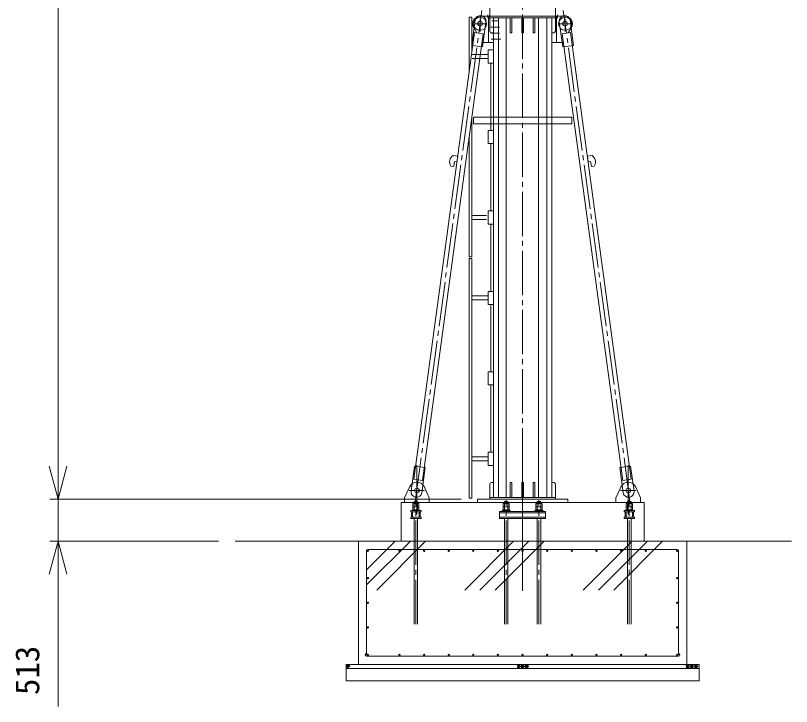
# Model space of a CAD drawing. Units: millimetres, scale not verified. Extents: x -17479 to 17501, y -24773 to 27267.
# Drawn here: x -17479 to -8025, y -16408 to -7992 of the extents above; entities that cross this region are included whole.
import ezdxf
from ezdxf.enums import TextEntityAlignment as Align

# ---------------------------------------------------------------- set-up
doc = ezdxf.new("R2010")
doc.units = ezdxf.units.MM
doc.header["$LTSCALE"] = 60
doc.linetypes.add('CHAIN2', pattern=[12, 9, -1, 1, -1])
for name, color, linetype, lineweight in [('0-3_05 寸法', 7, 'Continuous', 18), ('0-4_10 当社外形線', 3, 'Continuous', 18), ('0-5_12 当社中心線', 3, 'CHAIN2', 18), ('0-7_20 躯体・土木、外形線', 1, 'Continuous', 18)]:
    doc.layers.add(name, color=color, linetype=linetype, lineweight=lineweight)
doc.styles.add('ＭＳ ゴシック', font='')
doc.styles.get('ＭＳ ゴシック').set_extended_font_data('MS Gothic')

msp = doc.modelspace()

# ---------------------------------------------------------------- linework, layer by layer
at = {"layer": '0-3_05 寸法'}
for p, q in [((-16961.18, 9238.18), (-16961.18, -13481.84)), ((-16961.18, -13481.84), (-16961.18, -13081.84)), ((-16961.18, -13881.84), (-16961.18, -13481.84)), ((-16961.18, -13881.84), (-16961.18, -13481.84)), ((-12051.31, -13881.84), (-17061.18, -13881.84)), ((-12051.31, -13881.84), (-17061.18, -13881.84)), ((-16961.18, -13881.84), (-16961.18, -14394.84)), ((-15004.54, -14394.84), (-17061.18, -14394.84)), ((-16961.18, -14394.84), (-16961.18, -14794.84)), ((-16961.18, -14794.84), (-16961.18, -16408.17))]:
    msp.add_line(p, q, dxfattribs=at)
for points in [[(-16854, -13481.84), (-16961.18, -13881.84), (-17068.36, -13481.84)], [(-16854, -13481.84), (-16961.18, -13881.84), (-17068.36, -13481.84)], [(-17068.36, -14794.84), (-16961.18, -14394.84), (-16854, -14794.84)]]:
    msp.add_lwpolyline(points, dxfattribs=at)
at = {"layer": '0-4_10 当社外形線'}
for p, q in [((-11701.32, -7823.87), (-11701.32, -8001.83)), ((-10901.31, -7823.87), (-10901.31, -8001.83)), ((-11951.32, -8011.83), (-11951.32, -8673.02)), ((-11951.32, -8011.83), (-11921.31, -8011.83)), ((-11951.32, -8011.83), (-11921.31, -8011.83)), ((-11921.31, -8011.83), (-11921.31, -8452.08)), ((-11818.9, -8001.79), (-11715.9, -8001.8)), ((-11725.31, -8020.83), (-11725.31, -7982.83)), ((-11725.31, -8001.83), (-10877.31, -8001.83)), ((-11725.31, -8020.83), (-10877.31, -8020.83)), ((-11701.32, -8001.83), (-10901.31, -8001.83)), ((-11701.31, -8001.83), (-11701.31, -8181.83)), ((-11701.31, -8020.83), (-10901.31, -8020.83)), ((-11656.92, -8020.83), (-11656.92, -13862.83)), ((-11596.32, -8022.02), (-11596.32, -13862.7)), ((-11501.16, -13862.7), (-11501.16, -8022.02)), ((-11451.31, -8201.83), (-11451.31, -8020.83)), ((-11431.32, -8201.83), (-11431.32, -8020.83)), ((-11311.32, -8201.83), (-11311.32, -8020.59)), ((-11291.31, -8201.83), (-11291.31, -8021.31)), ((-11171.32, -8201.83), (-11171.32, -8021.31)), ((-11151.32, -8201.83), (-11151.32, -8022.03)), ((-11107.08, -13862.7), (-11107.08, -8022.02)), ((-11006.32, -8023.86), (-11006.32, -13862.7)), ((-10945.72, -8020.83), (-10945.72, -13862.83)), ((-10901.3, -8001.83), (-10901.3, -8181.83)), ((-10783.73, -8001.83), (-10886.73, -8001.83)), ((-10877.31, -8020.83), (-10877.31, -7982.83)), ((-11879.73, -8049.26), (-11921.45, -8356.44)), ((-10722.9, -8049.26), (-10681.19, -8356.44)), ((-12520.78, -13654.02), (-11782, -8213.91)), ((-11896.09, -8138.12), (-11856.72, -8203.76)), ((-11656.99, -8201.83), (-11681.31, -8201.83)), ((-11431.32, -8201.83), (-11451.31, -8201.83)), ((-11291.31, -8201.83), (-11311.32, -8201.83)), ((-11151.32, -8201.83), (-11171.32, -8201.83)), ((-10921.32, -8201.83), (-10946.97, -8201.83)), ((-10081.85, -13654.02), (-10820.63, -8213.91)), ((-10706.54, -8138.12), (-10745.91, -8203.76)), ((-11721.32, -8411.83), (-11721.32, -8571.83)), ((-11721.32, -8411.83), (-11658.56, -8411.83)), ((-11721.32, -8411.83), (-11721.32, -8571.83)), ((-11721.32, -8411.83), (-11658.56, -8411.83)), ((-11721.32, -8411.83), (-11721.32, -8571.83)), ((-11721.32, -8411.83), (-11658.56, -8411.83)), ((-11721.32, -8411.83), (-11721.32, -8571.83)), ((-11721.32, -8411.83), (-11658.56, -8411.83)), ((-11721.32, -8411.83), (-11721.32, -8571.83)), ((-11721.32, -8411.83), (-11658.56, -8411.83)), ((-11721.32, -8411.83), (-11721.32, -8571.83)), ((-11721.32, -8411.83), (-11658.56, -8411.83)), ((-11916.57, -8466.83), (-11729.58, -8466.83)), ((-11916.57, -8466.83), (-11729.58, -8466.83)), ((-11816.34, -8466.83), (-11729.58, -8466.83)), ((-11916.57, -8516.83), (-11729.58, -8516.83)), ((-11916.57, -8516.83), (-11729.58, -8516.83)), ((-11823.13, -8516.83), (-11729.58, -8516.83)), ((-11721.32, -8571.83), (-11658.56, -8571.83)), ((-11721.32, -8571.83), (-11658.56, -8571.83)), ((-11721.32, -8571.83), (-11658.56, -8571.83)), ((-11721.32, -8571.83), (-11658.56, -8571.83)), ((-11721.32, -8571.83), (-11658.56, -8571.83)), ((-11721.32, -8571.83), (-11658.56, -8571.83)), ((-11686.92, -8573.45), (-11686.92, -9388.37)), ((-11686.92, -8573.45), (-11686.92, -9388.38)), ((-11921.31, -9239.78), (-11921.31, -10931.83)), ((-11921.31, -9239.78), (-11921.31, -10931.84)), ((-11721.32, -9391.83), (-11721.32, -9551.83)), ((-11721.32, -9391.83), (-11658.56, -9391.83)), ((-11719.68, -9391.83), (-11719.68, -9551.83)), ((-11719.68, -9391.83), (-11656.92, -9391.83)), ((-11951.32, -9460.72), (-11951.32, -10931.83)), ((-11721.32, -9551.83), (-11658.56, -9551.83)), ((-11719.68, -9551.83), (-11656.92, -9551.83)), ((-11686.92, -9552.02), (-11686.92, -10370.24)), ((-11686.92, -9552.03), (-11686.92, -10370.25)), ((-11721.32, -10371.83), (-11721.32, -10531.83)), ((-11721.32, -10371.83), (-11658.56, -10371.83)), ((-11721.32, -10371.83), (-11721.32, -10531.83)), ((-11721.32, -10371.83), (-11658.56, -10371.83)), ((-11916.57, -10426.83), (-11738.93, -10426.83)), ((-11916.57, -10426.84), (-11738.93, -10426.84)), ((-11916.57, -10476.83), (-11738.93, -10476.83)), ((-11916.57, -10476.83), (-11738.93, -10476.83)), ((-11721.32, -10531.83), (-11658.56, -10531.83)), ((-11721.32, -10531.83), (-11658.56, -10531.83)), ((-11686.92, -10528.77), (-11686.92, -11351.16)), ((-11686.92, -10528.78), (-11686.92, -11351.16)), ((-11951.32, -10931.83), (-11921.31, -10931.83)), ((-11951.32, -10951.83), (-11951.32, -13871.84)), ((-11916.57, -11406.84), (-11729.58, -11406.84)), ((-11721.32, -11351.84), (-11721.32, -11511.83)), ((-11721.32, -11351.84), (-11658.56, -11351.84)), ((-11721.32, -11351.84), (-11721.32, -11511.83)), ((-11721.32, -11351.84), (-11658.56, -11351.84)), ((-11916.57, -11456.83), (-11729.58, -11456.83)), ((-11721.32, -11511.83), (-11658.56, -11511.83)), ((-11721.32, -11511.83), (-11658.56, -11511.83)), ((-11686.92, -11513.45), (-11686.92, -12328.38)), ((-11721.32, -12331.83), (-11721.32, -12491.83)), ((-11721.32, -12331.83), (-11658.56, -12331.83)), ((-11721.32, -12331.83), (-11721.32, -12491.83)), ((-11721.32, -12331.83), (-11658.56, -12331.83)), ((-11721.32, -12491.83), (-11658.56, -12491.83)), ((-11721.32, -12491.83), (-11658.56, -12491.83)), ((-11686.92, -12492.03), (-11686.92, -13310.25)), ((-11721.32, -13311.83), (-11721.32, -13471.83)), ((-11721.32, -13311.83), (-11658.56, -13311.83)), ((-11721.32, -13311.83), (-11721.32, -13471.84)), ((-11721.32, -13311.83), (-11658.56, -13311.83)), ((-11916.57, -13366.84), (-11723.56, -13366.84)), ((-11916.57, -13416.84), (-11726.88, -13416.84)), ((-12658.89, -13786.64), (-12617.17, -13479.46)), ((-11721.32, -13471.83), (-11658.56, -13471.83)), ((-11721.32, -13471.84), (-11658.56, -13471.84)), ((-9943.74, -13786.64), (-9985.46, -13479.46)), ((-12625.82, -13639.75), (-12520.78, -13654.02)), ((-11701.32, -13703.88), (-11701.32, -13881.84)), ((-11656.99, -13681.83), (-11681.31, -13681.83)), ((-11431.32, -13681.83), (-11451.31, -13681.83)), ((-11451.31, -13681.83), (-11451.31, -13862.35)), ((-11431.32, -13681.83), (-11431.32, -13862.84)), ((-11291.31, -13681.83), (-11311.32, -13681.83)), ((-11311.32, -13681.83), (-11311.32, -13863.07)), ((-11291.31, -13681.83), (-11291.31, -13862.35)), ((-11151.32, -13681.83), (-11171.32, -13681.83)), ((-11171.32, -13681.83), (-11171.32, -13862.35)), ((-11151.32, -13681.83), (-11151.32, -13861.64)), ((-10921.32, -13681.83), (-10946.97, -13681.83)), ((-10901.31, -13703.88), (-10901.31, -13881.84)), ((-9976.81, -13639.75), (-10081.85, -13654.02)), ((-12680.15, -13736.88), (-12738.91, -13867.83)), ((-9922.49, -13736.88), (-9863.72, -13867.83)), ((-12738.91, -13867.83), (-12738.91, -13923.83)), ((-11951.32, -13871.84), (-11921.31, -13871.84)), ((-11851.32, -13881.84), (-10751.32, -13881.84)), ((-11851.32, -13923.83), (-11851.32, -13881.84)), ((-11701.32, -13862.83), (-10901.31, -13862.83)), ((-11701.32, -13881.84), (-10901.31, -13881.84)), ((-10751.32, -13881.84), (-10751.32, -13923.83)), ((-9863.72, -13867.83), (-9863.72, -13923.83)), ((-12781.32, -13923.83), (-9821.32, -13923.83)), ((-12781.32, -14394.84), (-12781.32, -13923.83)), ((-12622.32, -14012.84), (-12622.32, -13936.84)), ((-12619.82, -13936.84), (-12619.82, -13911.84)), ((-12582.82, -13936.84), (-12582.82, -13911.84)), ((-11522.32, -14012.84), (-11522.32, -13936.84)), ((-11519.82, -13936.84), (-11519.82, -13911.84)), ((-11482.82, -13936.84), (-11482.82, -13911.84)), ((-11119.82, -13936.84), (-11119.82, -13911.84)), ((-11082.82, -13936.84), (-11082.82, -13911.84)), ((-11080.32, -14012.84), (-11080.32, -13936.84)), ((-10022.15, -14012.84), (-10022.15, -13936.84)), ((-10019.65, -13936.84), (-10019.65, -13911.84)), ((-9982.65, -13936.84), (-9982.65, -13911.84)), ((-9821.32, -14394.84), (-9821.32, -13923.83)), ((-12663.82, -14019.84), (-12538.82, -14019.84)), ((-12663.82, -14035.84), (-12663.82, -14020.57)), ((-12663.82, -14035.84), (-12538.82, -14035.84)), ((-12653.32, -14100.84), (-12653.32, -14035.84)), ((-12641.32, -14100.84), (-12641.32, -14035.84)), ((-12561.32, -14100.84), (-12561.32, -14035.84)), ((-12549.32, -14100.84), (-12549.32, -14035.84)), ((-12538.82, -14035.84), (-12538.82, -14020.57)), ((-11582.32, -14116.84), (-11582.32, -14031.84)), ((-11582.32, -14031.84), (-11020.32, -14031.84)), ((-11582.32, -14047.84), (-11020.32, -14047.84)), ((-11551.32, -14019.84), (-11451.32, -14019.84)), ((-11051.32, -14019.84), (-11151.32, -14019.84)), ((-11020.32, -14116.84), (-11020.32, -14031.84)), ((-10063.65, -14019.84), (-9938.65, -14019.84)), ((-10063.65, -14035.84), (-10063.65, -14020.57)), ((-10063.65, -14035.84), (-9938.65, -14035.84)), ((-10053.15, -14100.84), (-10053.15, -14035.84)), ((-10041.15, -14100.84), (-10041.15, -14035.84)), ((-9961.15, -14100.84), (-9961.15, -14035.84)), ((-9949.15, -14100.84), (-9949.15, -14035.84)), ((-9938.65, -14035.84), (-9938.65, -14020.57)), ((-12663.82, -14116.84), (-12663.82, -14100.84)), ((-12663.82, -14100.84), (-12538.82, -14100.84)), ((-12663.82, -14116.84), (-12538.82, -14116.84)), ((-12622.32, -15404.84), (-12622.32, -14116.84)), ((-12580.32, -14116.84), (-12580.32, -15404.84)), ((-12538.82, -14116.84), (-12538.82, -14100.84)), ((-11020.32, -14100.84), (-11582.32, -14100.84)), ((-11020.32, -14116.84), (-11582.32, -14116.84)), ((-11522.32, -15404.84), (-11522.32, -14116.84)), ((-11480.32, -14116.84), (-11480.32, -15404.84)), ((-11122.32, -14116.84), (-11122.32, -15404.84)), ((-11080.32, -15404.84), (-11080.32, -14116.84)), ((-10063.65, -14116.84), (-10063.65, -14100.84)), ((-10063.65, -14100.84), (-9938.65, -14100.84)), ((-10022.15, -15404.84), (-10022.15, -14116.84)), ((-9980.15, -14116.84), (-9980.15, -15404.84)), ((-12781.32, -14394.84), (-9821.32, -14394.84))]:
    msp.add_line(p, q, dxfattribs=at)
for points in [[(-11715.9, -8001.83), (-11715.9, -8321.83), (-11656.92, -8321.83)], [(-10886.73, -8001.83), (-10886.73, -8321.83), (-10945.72, -8321.83)], [(-11921.45, -8356.44), (-11790.65, -8374.2), (-11748.93, -8067.02)], [(-10681.19, -8356.44), (-10811.98, -8374.2), (-10853.7, -8067.02)], [(-12625.82, -13639.75), (-11887.03, -8199.64), (-11782, -8213.91)], [(-9976.81, -13639.75), (-10715.6, -8199.64), (-10820.63, -8213.91)], [(-11794.67, -8307.22), (-11785.9, -8321.83), (-11715.9, -8321.83)], [(-10807.96, -8307.22), (-10816.73, -8321.83), (-10886.73, -8321.83)], [(-10702.7, -9311.82), (-10702.7, -9231.82), (-11899.93, -9231.86)], [(-11899.93, -9231.86), (-11899.93, -9311.86), (-10702.69, -9311.82)], [(-11951.32, -9460.72), (-11951.32, -10931.84), (-11921.31, -10931.84)], [(-12173.98, -9827.84), (-12139.07, -9832.58), (-12130.72, -9771.14), (-12101, -9775.18), (-12091.58, -9705.82), (-12147.63, -9698.2)], [(-10428.65, -9827.84), (-10463.56, -9832.58), (-10471.91, -9771.14), (-10501.63, -9775.18), (-10511.05, -9705.82), (-10455, -9698.2)], [(-11951.32, -10951.83), (-11921.31, -10951.83), (-11921.31, -13871.84)], [(-12617.17, -13479.46), (-12486.37, -13497.22), (-12528.09, -13804.4)], [(-9985.46, -13479.46), (-10116.26, -13497.22), (-10074.54, -13804.4)], [(-12497.68, -13736.88), (-12438.91, -13867.83), (-12438.91, -13923.83)], [(-10104.95, -13736.88), (-10163.72, -13867.83), (-10163.72, -13923.83)], [(-12638.82, -13974.84), (-12638.82, -13936.84), (-12563.82, -13936.84), (-12563.82, -13974.84)], [(-12638.82, -14012.84), (-12638.82, -13974.84), (-12563.82, -13974.84), (-12563.82, -14012.84)], [(-12622.32, -13936.84), (-12622.32, -13911.84), (-12580.32, -13911.84), (-12580.32, -14012.84)], [(-11538.82, -13974.84), (-11538.82, -13936.84), (-11463.82, -13936.84), (-11463.82, -13974.84)], [(-11538.82, -14012.84), (-11538.82, -13974.84), (-11463.82, -13974.84), (-11463.82, -14012.84)], [(-11522.32, -13936.84), (-11522.32, -13911.84), (-11480.32, -13911.84), (-11480.32, -14012.84)], [(-11063.82, -13974.84), (-11063.82, -13936.84), (-11138.82, -13936.84), (-11138.82, -13974.84)], [(-11063.82, -14012.84), (-11063.82, -13974.84), (-11138.82, -13974.84), (-11138.82, -14012.84)], [(-11080.32, -13936.84), (-11080.32, -13911.84), (-11122.32, -13911.84), (-11122.32, -14012.84)], [(-10038.65, -13974.84), (-10038.65, -13936.84), (-9963.65, -13936.84), (-9963.65, -13974.84)], [(-10038.65, -14012.84), (-10038.65, -13974.84), (-9963.65, -13974.84), (-9963.65, -14012.84)], [(-10022.15, -13936.84), (-10022.15, -13911.84), (-9980.15, -13911.84), (-9980.15, -14012.84)], [(-12640.32, -14019.84), (-12640.32, -14012.84), (-12562.32, -14012.84), (-12562.32, -14019.84)], [(-11540.32, -14019.84), (-11540.32, -14012.84), (-11462.32, -14012.84), (-11462.32, -14019.84)], [(-11062.32, -14019.84), (-11062.32, -14012.84), (-11140.32, -14012.84), (-11140.32, -14019.84)], [(-10040.15, -14019.84), (-10040.15, -14012.84), (-9962.15, -14012.84), (-9962.15, -14019.84)], [(-10063.65, -14116.84), (-9938.65, -14116.84), (-9938.65, -14100.84)]]:
    msp.add_lwpolyline(points, dxfattribs=at)
for centre, radius in [((-11818.9, -8091.83), 80), ((-10783.73, -8091.83), 80), ((-11818.9, -8091.83), 28), ((-10783.73, -8091.83), 28), ((-12589.08, -13777.83), 28), ((-12588.91, -13777.83), 28), ((-10013.72, -13777.83), 28), ((-10013.72, -13777.83), 28)]:
    msp.add_circle(centre, radius, dxfattribs=at)
for centre, radius, start, end in [((-11818.9, -8091.83), 90, 90, 210.95393), ((-11814.33, -8058.14), 66, 352.26633, 172.26633), ((-10788.3, -8058.14), 66, 7.73367, 187.73367), ((-10783.73, -8091.83), 90, 329.04607, 90), ((-11681.31, -8181.83), 20, 180, 270), ((-11681.31, -8181.83), 20, 180, 270), ((-10921.32, -8181.83), 20, 270, 0), ((-10921.32, -8181.83), 20, 270, 0), ((-12101, -9775.18), 90, 121.20877, 215.80855), ((-10501.63, -9775.18), 90, 324.19145, 58.79123), ((-12588.91, -13777.83), 100, 24.17004, 155.82996), ((-11681.31, -13701.83), 20, 90, 180), ((-11681.31, -13701.83), 20, 90, 180), ((-10921.32, -13701.83), 20, 0, 90), ((-10921.32, -13701.83), 20, 0, 90), ((-10013.72, -13777.83), 100, 24.17004, 155.82996), ((-12593.49, -13795.52), 66, 172.26633, 352.26633), ((-10009.14, -13795.52), 66, 187.73367, 7.73367)]:
    msp.add_arc(centre, radius, start, end, dxfattribs=at)
at = {"layer": '0-5_12 当社中心線'}
for p, q in [((-11301.31, -14998.23), (-11301.31, 12246.01)), ((-12609.72, -13915.02), (-11796.95, -7930.13)), ((-9992.91, -13915.02), (-10805.68, -7930.13)), ((-11818.9, -8033.37), (-11818.9, -8187.93)), ((-10783.73, -8033.37), (-10783.73, -8187.93)), ((-11882.69, -8091.83), (-11740.81, -8091.83)), ((-11677.7, -8056.83), (-11596.53, -8056.83)), ((-10719.94, -8091.83), (-10861.82, -8091.83)), ((-11688.45, -8131.83), (-11580.89, -8131.83)), ((-11688.45, -8206.83), (-11580.89, -8206.83)), ((-11684.54, -8281.83), (-11567.2, -8281.83)), ((-12588.91, -13469.12), (-12588.91, -13964.83)), ((-11301.32, -14777.88), (-11301.32, -13448.12)), ((-10013.55, -13469.12), (-10013.55, -13964.83)), ((-12588.91, -13633.49), (-12588.91, -14070.4)), ((-10013.55, -13633.49), (-10013.55, -14070.4)), ((-12682, -13777.83), (-12496.49, -13777.83)), ((-12681.83, -13777.83), (-12496.33, -13777.83)), ((-11301.32, -14043.49), (-11301.32, -13720.19)), ((-9920.8, -13777.83), (-10106.3, -13777.83)), ((-9920.8, -13777.83), (-10106.3, -13777.83)), ((-12601.32, -15404.84), (-12601.32, -13896.84)), ((-11501.32, -15404.84), (-11501.32, -13896.84)), ((-11101.32, -15404.84), (-11101.32, -13896.84)), ((-10001.15, -15404.84), (-10001.15, -13896.84)), ((-11551.32, -14031.84), (-11551.32, -14019.84)), ((-11451.32, -14031.84), (-11451.32, -14019.84)), ((-11151.32, -14031.84), (-11151.32, -14019.84)), ((-11051.32, -14031.84), (-11051.32, -14019.84))]:
    msp.add_line(p, q, dxfattribs=at)
at = {"layer": '0-7_20 躯体・土木、外形線'}
for p, q in [((-9301.31, -14394.84), (-14804.54, -14394.84)), ((-13301.31, -15894.84), (-13301.31, -14394.84)), ((-13201.31, -14928.18), (-12667.97, -14394.84)), ((-12853.94, -14394.84), (-13201.31, -14742.21)), ((-12482, -14394.84), (-13078.2, -14991.04)), ((-12006.42, -14991.04), (-11410.22, -14394.84)), ((-11224.25, -14394.84), (-11820.45, -14991.04)), ((-11634.48, -14991.04), (-11038.28, -14394.84)), ((-9966.49, -14394.84), (-10562.7, -14991.04)), ((-10376.73, -14991.04), (-9780.53, -14394.84)), ((-9594.56, -14394.84), (-10190.76, -14991.04)), ((-9301.31, -15894.84), (-9301.31, -14394.84)), ((-9301.31, -14394.84), (-8025.18, -14394.84)), ((-13201.31, -15778.84), (-13201.31, -14510.84)), ((-9417.31, -14494.84), (-13185.31, -14494.84)), ((-9401.31, -15778.84), (-9401.31, -14510.84)), ((-9401.31, -15794.84), (-13201.31, -15794.84)), ((-9151.32, -15894.84), (-13451.31, -15894.84)), ((-13451.31, -15894.84), (-13451.31, -16094.84)), ((-9151.32, -15944.84), (-13451.31, -15944.84)), ((-9151.32, -15894.84), (-9151.32, -16094.84)), ((-9151.32, -16094.84), (-13451.31, -16094.84))]:
    msp.add_line(p, q, dxfattribs=at)
for centre, radius in [((-13185.31, -14510.84), 8), ((-12801.31, -14510.84), 8), ((-12501.31, -14510.84), 8), ((-12201.31, -14510.84), 8), ((-11901.31, -14510.84), 8), ((-11601.31, -14510.84), 8), ((-11301.31, -14510.84), 8), ((-11001.31, -14510.84), 8), ((-10701.31, -14510.84), 8), ((-10401.31, -14510.84), 8), ((-10101.31, -14510.84), 8), ((-9801.31, -14510.84), 8), ((-9417.31, -14510.84), 8), ((-13185.31, -14844.84), 8), ((-9417.32, -14844.84), 8), ((-13185.31, -15144.84), 8), ((-9417.32, -15144.84), 8), ((-13185.31, -15444.84), 8), ((-9417.32, -15444.84), 8), ((-13185.31, -15778.84), 8), ((-12801.31, -15778.84), 8), ((-12501.31, -15778.84), 8), ((-12201.31, -15778.84), 8), ((-11901.31, -15778.84), 8), ((-11601.31, -15778.84), 8), ((-11301.31, -15778.84), 8), ((-11001.31, -15778.84), 8), ((-10701.31, -15778.84), 8), ((-10401.31, -15778.84), 8), ((-10101.31, -15778.84), 8), ((-9801.31, -15778.84), 8), ((-9417.31, -15778.84), 8), ((-13443.75, -15899.88), 2.5), ((-13443.3, -15915.39), 2.5), ((-13441.97, -15928.68), 2.5), ((-13433.99, -15907.42), 2.5), ((-13433.11, -15921.15), 2.5), ((-13432.22, -15934.88), 2.5), ((-13426.01, -15900.33), 2.5), ((-13421.58, -15914.06), 2.5), ((-13420.69, -15928.24), 2.5), ((-13413.6, -15901.21), 2.5), ((-13407.39, -15919.38), 2.5), ((-11362.99, -15902.17), 2.5), ((-11362.54, -15917.68), 2.5), ((-11361.21, -15930.97), 2.5), ((-11353.23, -15909.71), 2.5), ((-11352.35, -15923.44), 2.5), ((-11351.46, -15937.17), 2.5), ((-11345.25, -15902.62), 2.5), ((-11340.82, -15916.35), 2.5), ((-11339.93, -15930.53), 2.5), ((-11332.84, -15903.5), 2.5), ((-11326.63, -15921.67), 2.5), ((-11314.72, -15903.07), 2.5), ((-11314.28, -15918.57), 2.5), ((-11312.95, -15931.86), 2.5), ((-11304.96, -15910.6), 2.5), ((-11304.08, -15924.33), 2.5), ((-11303.19, -15938.06), 2.5), ((-11296.98, -15903.51), 2.5), ((-11292.55, -15917.24), 2.5), ((-11291.66, -15931.42), 2.5), ((-11284.57, -15904.4), 2.5), ((-11278.36, -15922.56), 2.5), ((-11266.45, -15903.96), 2.5), ((-11266.01, -15919.47), 2.5), ((-11264.68, -15932.76), 2.5), ((-11256.7, -15911.49), 2.5), ((-11255.81, -15925.22), 2.5), ((-11254.92, -15938.96), 2.5), ((-11248.72, -15904.4), 2.5), ((-11244.28, -15918.14), 2.5), ((-11243.39, -15932.31), 2.5), ((-11236.3, -15905.29), 2.5), ((-11230.09, -15923.45), 2.5), ((-9304.88, -15907.23), 2.5), ((-9304.44, -15922.74), 2.5), ((-9303.11, -15936.03), 2.5), ((-9295.12, -15914.76), 2.5), ((-9294.24, -15928.49), 2.5), ((-9293.35, -15942.23), 2.5), ((-9287.14, -15907.67), 2.5), ((-9282.71, -15921.41), 2.5), ((-9281.82, -15935.58), 2.5), ((-9274.73, -15908.56), 2.5), ((-9268.52, -15926.72), 2.5), ((-9255.19, -15904.69), 2.5), ((-9254.74, -15920.19), 2.5), ((-9253.41, -15933.48), 2.5), ((-9245.43, -15912.22), 2.5), ((-9244.55, -15925.95), 2.5), ((-9243.66, -15939.68), 2.5), ((-9237.45, -15905.13), 2.5), ((-9233.02, -15918.86), 2.5), ((-9232.13, -15933.04), 2.5), ((-9225.04, -15906.01), 2.5), ((-9218.83, -15924.18), 2.5), ((-9202.95, -15903.41), 2.5), ((-9202.5, -15918.92), 2.5), ((-9201.17, -15932.21), 2.5), ((-9193.19, -15910.94), 2.5), ((-9192.31, -15924.68), 2.5), ((-9191.42, -15938.41), 2.5), ((-9185.21, -15903.86), 2.5), ((-9180.78, -15917.59), 2.5), ((-9179.89, -15931.76), 2.5), ((-9172.8, -15904.74), 2.5), ((-9166.59, -15922.9), 2.5)]:
    msp.add_circle(centre, radius, dxfattribs=at)
for centre, start, end in [((-13185.31, -14510.84), 90, 180), ((-9417.31, -14510.84), 0, 90), ((-13201.31, -15778.84), 90, 270), ((-9401.31, -15778.84), 270, 90)]:
    msp.add_arc(centre, 16, start, end, dxfattribs=at)

# ---------------------------------------------------------------- texts
at = {"layer": '0-3_05 寸法', "style": 'ＭＳ ゴシック'}
msp.add_text('513', height=293.3, rotation=90, dxfattribs=at).set_placement((-17101.18, -16268.17), align=Align.BOTTOM_LEFT)

doc.saveas('drawing.dxf')
